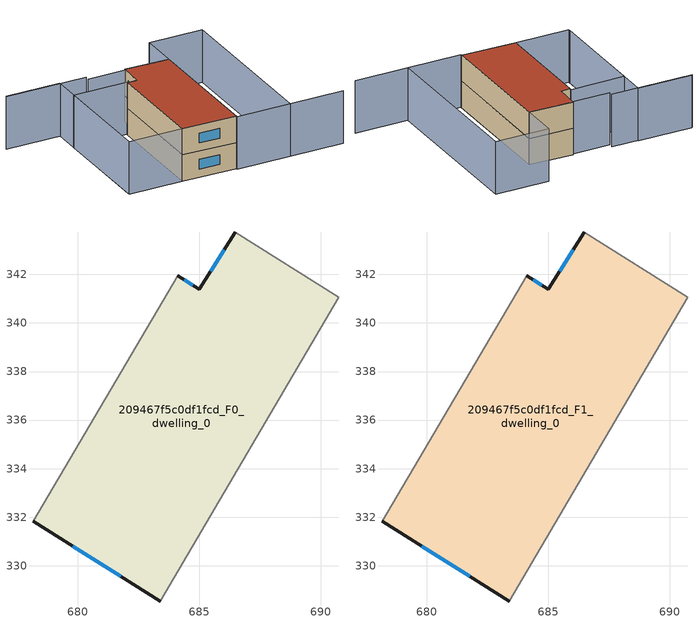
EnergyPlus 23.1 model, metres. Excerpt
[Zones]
209467f5c0df1fcd_F0_dwelling_0
 floor ground (EU_floor_Construction): 690.74,341.07 683.38,328.55 678.16,331.83 684.11,341.95 685,341.39 686.49,343.75 z0
 wall outside (EU_wall_Construction): 678.16,331.83 683.38,328.55 / 686.49,343.75 685,341.39 684.11,341.95 z0:3
 wall adiabatic (EU_wall_Construction): 683.38,328.55 690.74,341.07 686.49,343.75 / 684.11,341.95 678.16,331.83 z0:3
 window (EU_Window_Construction): 679.79,330.81 681.76,329.57 / 684.72,341.56 684.39,341.77 / 686.02,343.01 685.47,342.12 z0.93:2.07
209467f5c0df1fcd_F1_dwelling_0
 floor to 209467f5c0df1fcd_F0_dwelling_0 (EU_floor_Construction): 690.74,341.07 683.38,328.55 678.16,331.83 684.11,341.95 685,341.39 686.49,343.75 z3
 wall outside (EU_wall_Construction): 678.16,331.83 683.38,328.55 / 686.49,343.75 685,341.39 684.11,341.95 z3:6
 wall adiabatic (EU_wall_Construction): 683.38,328.55 690.74,341.07 686.49,343.75 / 684.11,341.95 678.16,331.83 z3:6
 window (EU_Window_Construction): 679.79,330.81 681.76,329.57 / 684.72,341.56 684.39,341.77 / 686.02,343.01 685.47,342.12 z3.93:5.07
 roof outside (EU_roof_Construction): 683.38,328.55 690.74,341.07 686.49,343.75 685,341.39 684.11,341.95 678.16,331.83 z6
shading: 675.08,350.93 680.4,347.8 / 680.4,347.8 672.98,335.19 / 693.87,322.21 688.62,325.3 / 690.75,341.07 682.73,345.78 / 682.9,346.15 674.96,350.89 / 683.31,328.42 692.87,344.68 / 692.87,344.68 698.18,341.56 / 698.18,341.56 688.62,325.29 / 688.62,325.29 683.31,328.42 / 684.18,342.08 678.16,331.83 / 678.16,331.83 672.84,334.96 / 672.84,334.96 678.87,345.2 / 678.87,345.2 684.18,342.08 z0:6
[Building]
EU S2 Campaign: North Axis=0; Terrain=City; Solar Distribution=FullExterior
[Site:Location]
Montreal-Trudeau.Intl.AP: Latitude=45.4667; Longitude=-73.75; Time Zone=-5; Elevation=36
[SizingPeriod:WeatherFileDays]
AnnualSizingPeriod: Begin Month=1; Begin Day of Month=1; End Month=12; End Day of Month=31; Day of Week for Start Day=Monday; Use Weather File Daylight Saving Period=No; Use Weather File Rain and Snow Indicators=No
[MATERIAL]
EU_InternalMass_Material: Roughness=MediumRough; Thickness=0.1; Conductivity=1; Density=1800; Specific Heat=900; Thermal Absorptance=0.9; Solar Absorptance=0.7; Visible Absorptance=0.7
[MATERIAL:NOMASS] Roughness=MediumRough; Thermal Absorptance=0.9; Solar Absorptance=0.7; Visible Absorptance=0.7
Name | Thermal Resistance
EU_wall_NoMass; EU_floor_NoMass | 1.51479
EU_roof_NoMass | 2.84114
[WINDOWMATERIAL:SIMPLEGLAZINGSYSTEM]
EU_Window_SimpleGlazing: UFactor=3.53504; Solar Heat Gain Coefficient=0.8; Visible Transmittance=0.8
[CONSTRUCTION]
EU_wall_Construction: EU_wall_NoMass
EU_roof_Construction: EU_roof_NoMass
EU_floor_Construction: EU_floor_NoMass
EU_Window_Construction: EU_Window_SimpleGlazing
EU_InternalMass_Construction: EU_InternalMass_Material
[ZONE] Type=1; Multiplier=1; Ceiling Height=autocalculate; Volume=259.572; Floor Area=autocalculate; Part of Total Floor Area=Yes
209467f5c0df1fcd_F0_dwelling_0; 209467f5c0df1fcd_F1_dwelling_0
[INTERNALMASS] Construction=EU_InternalMass_Construction; Surface Area=86.5239
Name | Zone or ZoneList
209467f5c0df1fcd_F0_dwelling_0_EU_InternalMass | 209467f5c0df1fcd_F0_dwelling_0
209467f5c0df1fcd_F1_dwelling_0_EU_InternalMass | 209467f5c0df1fcd_F1_dwelling_0
[OTHEREQUIPMENT] Fuel Type=Electricity; Design Level Calculation Method=Watts/Area; Power per Zone Floor Area=1; Fraction Latent=0; Fraction Radiant=0; Fraction Lost=0; Carbon Dioxide Generation Rate=0; EndUse Subcategory=EU_Step8_InternalGains
Name | Zone or ZoneList or Space or SpaceList | Schedule
EU_Step8_InternalGain_209467f5c0df1fcd_F0_dwelling_0_f000 | 209467f5c0df1fcd_F0_dwelling_0 | EU_Step8_GainSchedule_209467f5c0df1fcd_F0_dwelling_0_f000
EU_Step8_InternalGain_209467f5c0df1fcd_F1_dwelling_0_f000 | 209467f5c0df1fcd_F1_dwelling_0 | EU_Step8_GainSchedule_209467f5c0df1fcd_F1_dwelling_0_f000
[ZONEVENTILATION:DESIGNFLOWRATE] Schedule=EU_AlwaysOn; Design Flow Rate Calculation Method=AirChanges/Hour; Air Changes per Hour=0.775154; Ventilation Type=Natural; Fan Pressure Rise=0; Fan Total Efficiency=1; Constant Term Coefficient=1; Temperature Term Coefficient=0; Velocity Term Coefficient=0; Velocity Squared Term Coefficient=0; Minimum Indoor Temperature=-100; Maximum Indoor Temperature=100; Delta Temperature=-100; Minimum Outdoor Temperature=-100; Maximum Outdoor Temperature=100; Maximum Wind Speed=40
Name | Zone or ZoneList or Space or SpaceList
EU_ConstantAir_209467f5c0df1fcd_F0_dwelling_0 | 209467f5c0df1fcd_F0_dwelling_0
EU_ConstantAir_209467f5c0df1fcd_F1_dwelling_0 | 209467f5c0df1fcd_F1_dwelling_0
[HVACTEMPLATE:THERMOSTAT] Constant Heating Setpoint=20; Constant Cooling Setpoint=50
EU_HeatOnly_209467f5c0df1fcd_F0_dwelling_0; EU_HeatOnly_209467f5c0df1fcd_F1_dwelling_0
[HVACTEMPLATE:ZONE:IDEALLOADSAIRSYSTEM] System Availability Schedule=EU_AlwaysOn; Maximum Heating Supply Air Temperature=50; Minimum Cooling Supply Air Temperature=13; Maximum Heating Supply Air Humidity Ratio=0.0156; Minimum Cooling Supply Air Humidity Ratio=0.0077; Heating Limit=NoLimit; Cooling Limit=NoLimit; Heating Availability Schedule=EU_AlwaysOn; Cooling Availability Schedule=EU_CoolingOff; Dehumidification Control Type=ConstantSensibleHeatRatio; Cooling Sensible Heat Ratio=0.7; Dehumidification Setpoint=60; Humidification Control Type=None; Humidification Setpoint=30; Outdoor Air Method=None; Outdoor Air Flow Rate per Person=0.00944; Outdoor Air Flow Rate per Zone Floor Area=0; Outdoor Air Flow Rate per Zone=0; Demand Controlled Ventilation Type=None; Outdoor Air Economizer Type=NoEconomizer; Heat Recovery Type=None; Sensible Heat Recovery Effectiveness=0.7; Latent Heat Recovery Effectiveness=0.65
Name | Template Thermostat
209467f5c0df1fcd_F0_dwelling_0 | EU_HeatOnly_209467f5c0df1fcd_F0_dwelling_0
209467f5c0df1fcd_F1_dwelling_0 | EU_HeatOnly_209467f5c0df1fcd_F1_dwelling_0
[SIZING:ZONE] Zone Cooling Design Supply Air Temperature Input Method=SupplyAirTemperature; Zone Cooling Design Supply Air Temperature=13; Zone Heating Design Supply Air Temperature Input Method=SupplyAirTemperature; Zone Heating Design Supply Air Temperature=50; Zone Cooling Design Supply Air Humidity Ratio=0.008; Zone Heating Design Supply Air Humidity Ratio=0.008; Cooling Design Air Flow Method=DesignDay; Cooling Design Air Flow Rate=0; Cooling Minimum Air Flow per Zone Floor Area=0.000762; Cooling Minimum Air Flow=0; Cooling Minimum Air Flow Fraction=0.2; Heating Design Air Flow Method=DesignDay; Heating Design Air Flow Rate=0; Heating Maximum Air Flow per Zone Floor Area=0.002032; Heating Maximum Air Flow=0.141576; Heating Maximum Air Flow Fraction=0.3; Account for Dedicated Outdoor Air System=No; Dedicated Outdoor Air System Control Strategy=NeutralSupplyAir; Dedicated Outdoor Air Low Setpoint Temperature for Design=autosize; Dedicated Outdoor Air High Setpoint Temperature for Design=autosize; Zone Load Sizing Method=Sensible Load Only No Latent Load; Zone Latent Cooling Design Supply Air Humidity Ratio Input Method=HumidityRatioDifference; Zone Cooling Design Supply Air Humidity Ratio Difference=0.005; Zone Latent Heating Design Supply Air Humidity Ratio Input Method=HumidityRatioDifference; Zone Humidification Design Supply Air Humidity Ratio Difference=0.005
209467f5c0df1fcd_F0_dwelling_0; 209467f5c0df1fcd_F1_dwelling_0
[SCHEDULE:CONSTANT]
Name | Hourly Value
EU_AlwaysOn | 1
EU_CoolingOff | 0
[SCHEDULE:FILE] Column Number=1; Rows to Skip at Top=0; Number of Hours of Data=8760; Column Separator=Comma; Interpolate to Timestep=No; Minutes per Item=60; Adjust Schedule for Daylight Savings=Yes
Name | File
EU_Step8_GainSchedule_209467f5c0df1fcd_F0_dwelling_0_f000 | ../../schedules/209467f5c0df1fcd/209467f5c0df1fcd_F0_dwelling_0_f000_gain.csv
EU_Step8_GainSchedule_209467f5c0df1fcd_F1_dwelling_0_f000 | ../../schedules/209467f5c0df1fcd/209467f5c0df1fcd_F1_dwelling_0_f000_gain.csv
